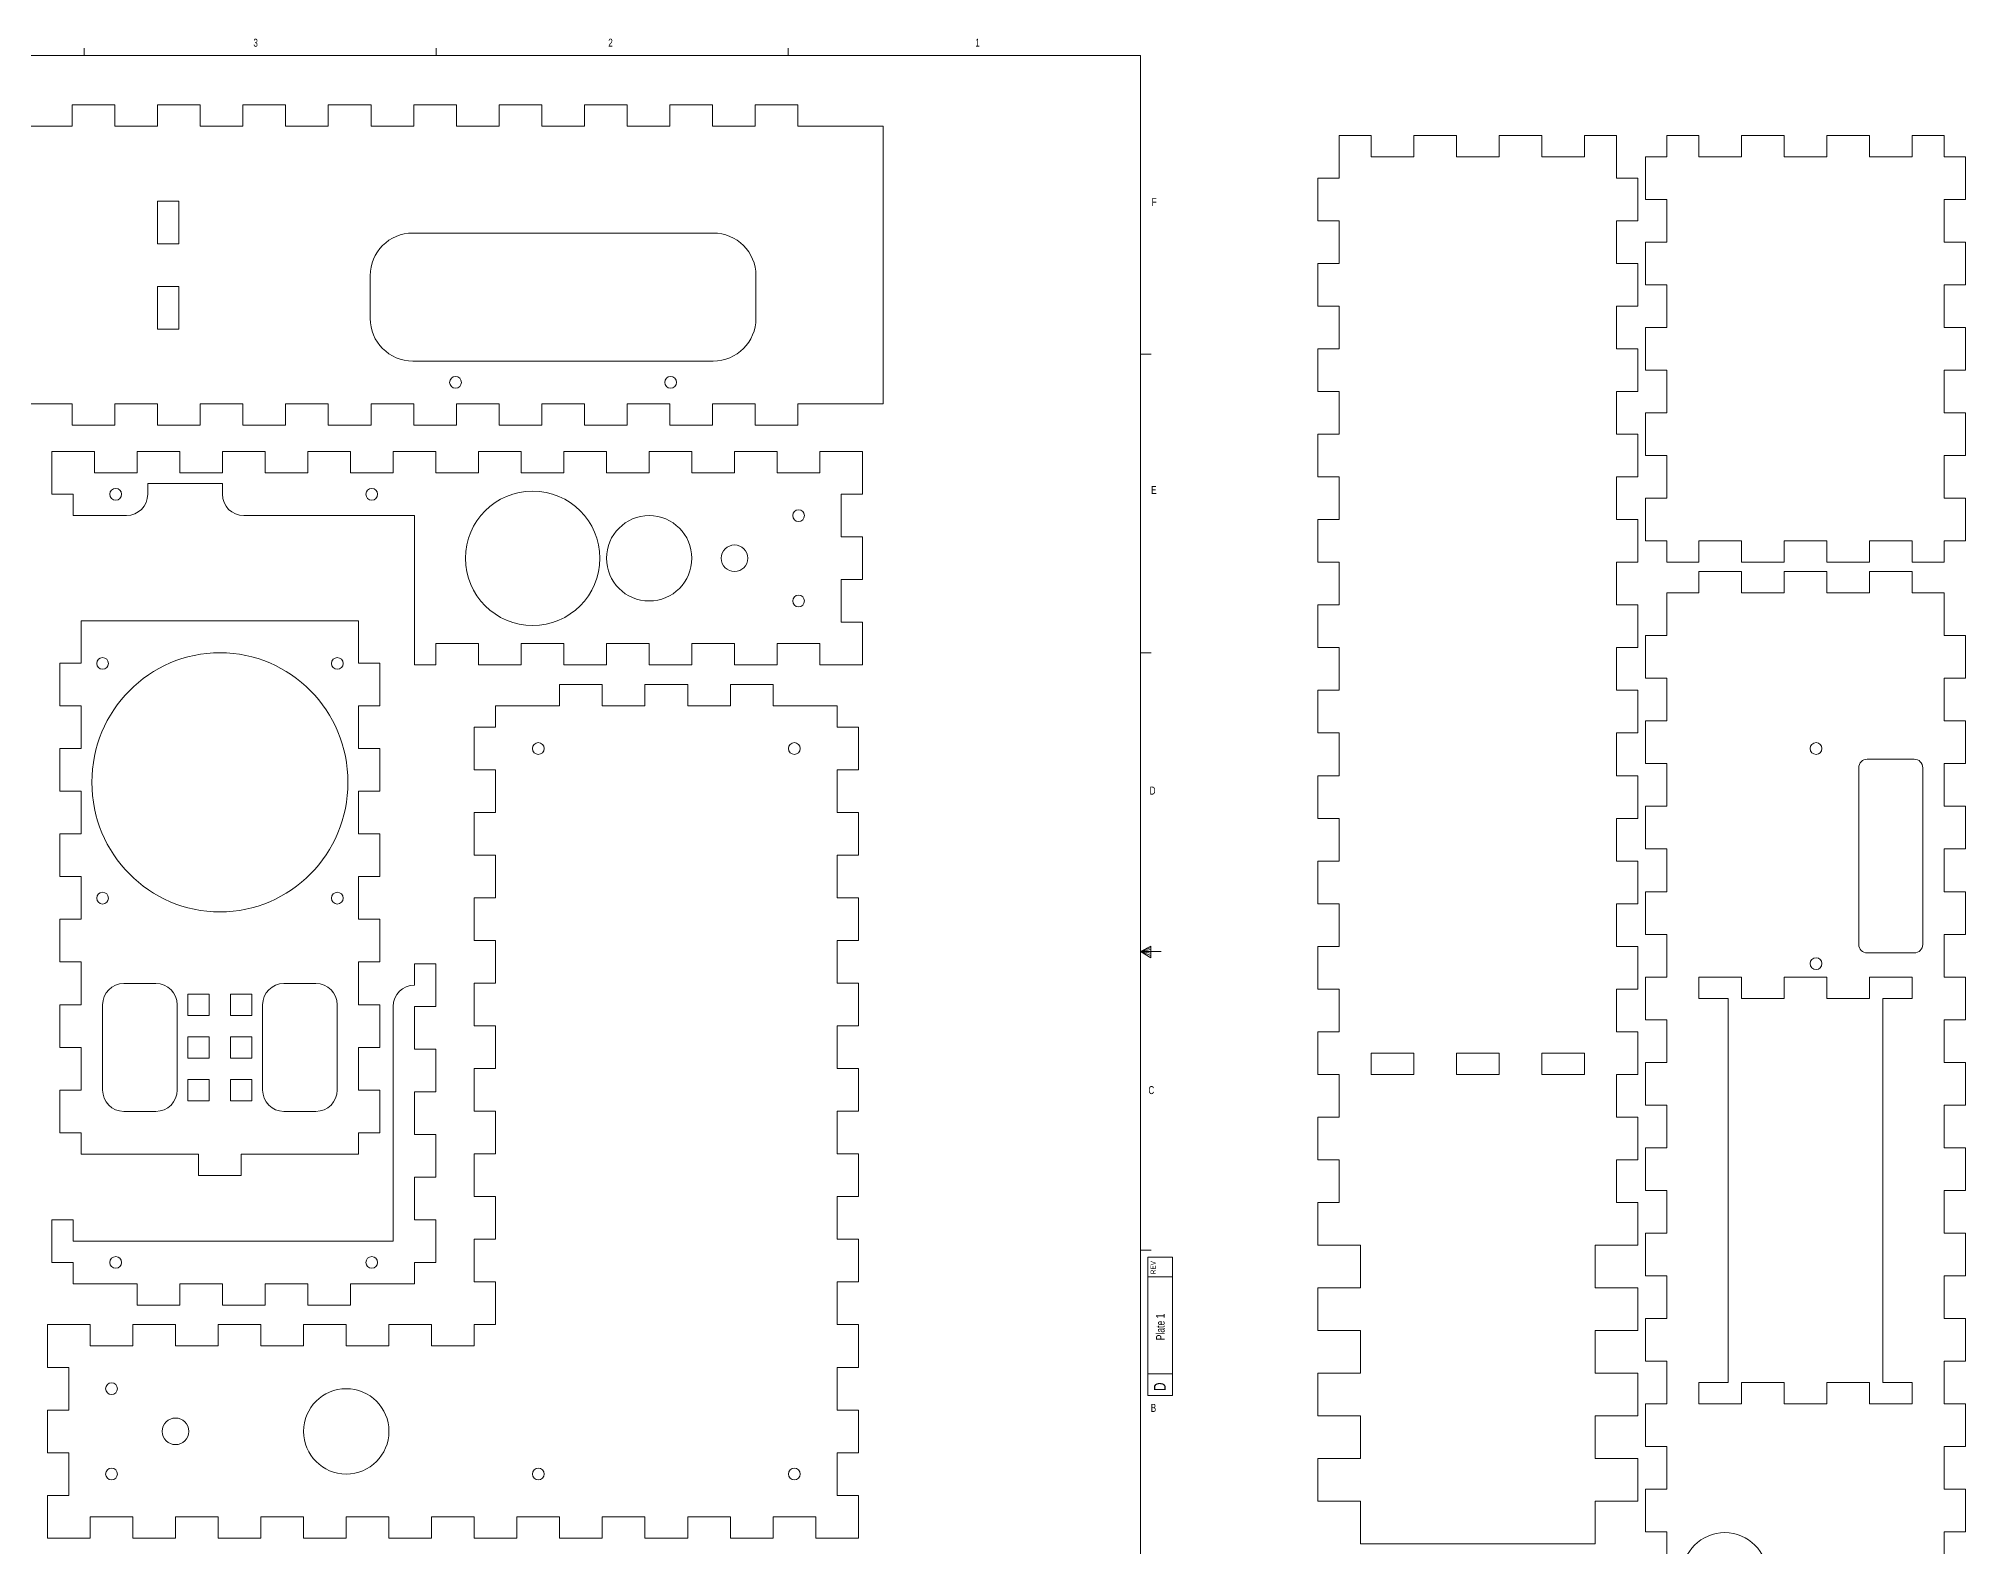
# Model space of a CAD drawing. Header units: inches. Extents: x 0.3 to 43.2, y -5.9 to 21.6.
# Drawn here: x 20.61 to 43.19, y 3.94 to 21.61 of the extents above; entities that cross this region are included whole.
import ezdxf

# ---------------------------------------------------------------- set-up
doc = ezdxf.new("R2010")
doc.units = ezdxf.units.IN
doc.header["$MEASUREMENT"] = 0
doc.styles.add('SLDTEXTSTYLE0', font='TXT', dxfattribs={"width": 0.75})

msp = doc.modelspace()

# ---------------------------------------------------------------- linework, layer by layer
at = {"color": 7, "linetype": 'Continuous', "lineweight": 0}
for p, q in [((21.148, 21.411), (21.148, 21.495)), ((25.273, 21.411), (25.273, 21.495)), ((29.398, 21.411), (29.398, 21.495)), ((0.523, 21.411), (33.523, 21.411)), ((33.523, 0.411), (33.523, 21.411)), ((33.523, 17.911), (33.648, 17.911)), ((33.523, 14.411), (33.648, 14.411)), ((33.523, 10.911), (33.647, 10.976)), ((33.647, 10.958), (33.523, 10.911)), ((33.647, 10.934), (33.523, 10.911)), ((33.647, 10.891), (33.523, 10.911)), ((33.647, 10.865), (33.523, 10.911)), ((33.647, 10.837), (33.523, 10.911)), ((33.523, 10.911), (33.766, 10.911)), ((33.647, 10.976), (33.647, 10.837)), ((33.523, 7.411), (33.648, 7.411)), ((33.61, 7.332), (33.9, 7.332)), ((33.61, 7.332), (33.61, 5.709)), ((33.9, 7.332), (33.9, 5.709)), ((33.9, 7.099), (33.61, 7.099)), ((33.61, 5.965), (33.9, 5.965)), ((33.61, 5.709), (33.9, 5.709))]:
    msp.add_line(p, q, dxfattribs=at)
at = {"color": 7, "linetype": 'Continuous', "lineweight": 15}
for p, q in [((21.009, 20.83), (21.009, 20.58)), ((21.009, 20.83), (21.509, 20.83)), ((21.509, 20.58), (21.509, 20.83)), ((22.009, 20.83), (22.009, 20.58)), ((22.009, 20.83), (22.509, 20.83)), ((22.509, 20.58), (22.509, 20.83)), ((23.009, 20.83), (23.009, 20.58)), ((23.009, 20.83), (23.509, 20.83)), ((23.509, 20.58), (23.509, 20.83)), ((24.009, 20.83), (24.009, 20.58)), ((24.009, 20.83), (24.509, 20.83)), ((24.509, 20.58), (24.509, 20.83)), ((25.009, 20.83), (25.009, 20.58)), ((25.009, 20.83), (25.509, 20.83)), ((25.509, 20.58), (25.509, 20.83)), ((26.009, 20.83), (26.009, 20.58)), ((26.009, 20.83), (26.509, 20.83)), ((26.509, 20.58), (26.509, 20.83)), ((27.009, 20.83), (27.009, 20.58)), ((27.009, 20.83), (27.509, 20.83)), ((27.509, 20.58), (27.509, 20.83)), ((28.009, 20.83), (28.009, 20.58)), ((28.009, 20.83), (28.509, 20.83)), ((28.509, 20.58), (28.509, 20.83)), ((29.009, 20.83), (29.009, 20.58)), ((29.009, 20.83), (29.509, 20.83)), ((29.509, 20.58), (29.509, 20.83)), ((20.509, 20.58), (21.009, 20.58)), ((21.509, 20.58), (22.009, 20.58)), ((22.509, 20.58), (23.009, 20.58)), ((23.509, 20.58), (24.009, 20.58)), ((24.509, 20.58), (25.009, 20.58)), ((25.509, 20.58), (26.009, 20.58)), ((26.509, 20.58), (27.009, 20.58)), ((27.509, 20.58), (28.009, 20.58)), ((28.509, 20.58), (29.009, 20.58)), ((29.509, 20.58), (30.509, 20.58)), ((30.509, 17.33), (30.509, 20.58)), ((35.85, 19.972), (35.85, 20.472)), ((36.225, 20.472), (35.85, 20.472)), ((36.225, 20.472), (36.225, 20.222)), ((36.725, 20.222), (36.725, 20.472)), ((37.225, 20.472), (36.725, 20.472)), ((37.225, 20.472), (37.225, 20.222)), ((37.725, 20.222), (37.725, 20.472)), ((38.225, 20.472), (37.725, 20.472)), ((38.225, 20.472), (38.225, 20.222)), ((38.725, 20.222), (38.725, 20.472)), ((39.1, 20.472), (38.725, 20.472)), ((39.1, 20.472), (39.1, 19.972)), ((39.689, 20.222), (39.689, 20.472)), ((39.689, 20.472), (40.064, 20.472)), ((40.064, 20.472), (40.064, 20.222)), ((40.564, 20.472), (40.564, 20.222)), ((40.564, 20.472), (41.064, 20.472)), ((41.064, 20.472), (41.064, 20.222)), ((41.564, 20.472), (41.564, 20.222)), ((41.564, 20.472), (42.064, 20.472)), ((42.064, 20.472), (42.064, 20.222)), ((42.564, 20.472), (42.564, 20.222)), ((42.564, 20.472), (42.939, 20.472)), ((42.939, 20.472), (42.939, 20.222)), ((36.225, 20.222), (36.725, 20.222)), ((37.225, 20.222), (37.725, 20.222)), ((38.225, 20.222), (38.725, 20.222)), ((39.439, 19.722), (39.439, 20.222)), ((39.439, 20.222), (39.689, 20.222)), ((40.064, 20.222), (40.564, 20.222)), ((41.064, 20.222), (41.564, 20.222)), ((42.064, 20.222), (42.564, 20.222)), ((42.939, 20.222), (43.189, 20.222)), ((43.189, 19.722), (43.189, 20.222)), ((35.6, 19.972), (35.85, 19.972)), ((35.6, 19.972), (35.6, 19.472)), ((39.1, 19.972), (39.35, 19.972)), ((39.35, 19.472), (39.35, 19.972)), ((22.009, 19.705), (22.259, 19.705)), ((22.009, 19.205), (22.009, 19.705)), ((22.259, 19.705), (22.259, 19.205)), ((39.689, 19.722), (39.439, 19.722)), ((39.689, 19.222), (39.689, 19.722)), ((43.189, 19.722), (42.939, 19.722)), ((42.939, 19.722), (42.939, 19.222)), ((35.85, 19.472), (35.6, 19.472)), ((35.85, 18.972), (35.85, 19.472)), ((39.35, 19.472), (39.1, 19.472)), ((39.1, 19.472), (39.1, 18.972)), ((22.259, 19.205), (22.009, 19.205)), ((24.999, 19.33), (28.519, 19.33)), ((39.439, 18.722), (39.439, 19.222)), ((39.439, 19.222), (39.689, 19.222)), ((42.939, 19.222), (43.189, 19.222)), ((43.189, 18.722), (43.189, 19.222)), ((35.6, 18.972), (35.85, 18.972)), ((35.6, 18.972), (35.6, 18.472)), ((39.1, 18.972), (39.35, 18.972)), ((39.35, 18.472), (39.35, 18.972)), ((24.499, 18.33), (24.499, 18.83)), ((29.019, 18.83), (29.019, 18.33)), ((22.009, 18.705), (22.259, 18.705)), ((22.009, 18.205), (22.009, 18.705)), ((22.259, 18.705), (22.259, 18.205)), ((39.689, 18.722), (39.439, 18.722)), ((39.689, 18.222), (39.689, 18.722)), ((43.189, 18.722), (42.939, 18.722)), ((42.939, 18.722), (42.939, 18.222)), ((35.85, 18.472), (35.6, 18.472)), ((35.85, 17.972), (35.85, 18.472)), ((39.35, 18.472), (39.1, 18.472)), ((39.1, 18.472), (39.1, 17.972)), ((22.259, 18.205), (22.009, 18.205)), ((39.439, 18.222), (39.689, 18.222)), ((39.439, 17.722), (39.439, 18.222)), ((42.939, 18.222), (43.189, 18.222)), ((43.189, 17.722), (43.189, 18.222)), ((35.6, 17.972), (35.85, 17.972)), ((35.6, 17.972), (35.6, 17.472)), ((39.1, 17.972), (39.35, 17.972)), ((39.35, 17.472), (39.35, 17.972)), ((28.519, 17.83), (24.999, 17.83)), ((39.689, 17.722), (39.439, 17.722)), ((39.689, 17.222), (39.689, 17.722)), ((43.189, 17.722), (42.939, 17.722)), ((42.939, 17.722), (42.939, 17.222)), ((35.85, 17.472), (35.6, 17.472)), ((35.85, 16.972), (35.85, 17.472)), ((39.35, 17.472), (39.1, 17.472)), ((39.1, 17.472), (39.1, 16.972)), ((21.009, 17.33), (20.509, 17.33)), ((21.009, 17.33), (21.009, 17.08)), ((22.009, 17.33), (21.509, 17.33)), ((21.509, 17.08), (21.509, 17.33)), ((22.009, 17.33), (22.009, 17.08)), ((23.009, 17.33), (22.509, 17.33)), ((22.509, 17.08), (22.509, 17.33)), ((23.009, 17.33), (23.009, 17.08)), ((24.009, 17.33), (23.509, 17.33)), ((23.509, 17.08), (23.509, 17.33)), ((24.009, 17.33), (24.009, 17.08)), ((25.009, 17.33), (24.509, 17.33)), ((24.509, 17.08), (24.509, 17.33)), ((25.009, 17.33), (25.009, 17.08)), ((26.009, 17.33), (25.509, 17.33)), ((25.509, 17.08), (25.509, 17.33)), ((26.009, 17.33), (26.009, 17.08)), ((27.009, 17.33), (26.509, 17.33)), ((26.509, 17.08), (26.509, 17.33)), ((27.009, 17.33), (27.009, 17.08)), ((28.009, 17.33), (27.509, 17.33)), ((27.509, 17.08), (27.509, 17.33)), ((28.009, 17.33), (28.009, 17.08)), ((29.009, 17.33), (28.509, 17.33)), ((28.509, 17.08), (28.509, 17.33)), ((29.009, 17.33), (29.009, 17.08)), ((30.509, 17.33), (29.509, 17.33)), ((29.509, 17.08), (29.509, 17.33)), ((39.439, 17.222), (39.689, 17.222)), ((39.439, 16.722), (39.439, 17.222)), ((42.939, 17.222), (43.189, 17.222)), ((43.189, 16.722), (43.189, 17.222)), ((21.009, 17.08), (21.509, 17.08)), ((22.009, 17.08), (22.509, 17.08)), ((23.009, 17.08), (23.509, 17.08)), ((24.009, 17.08), (24.509, 17.08)), ((25.009, 17.08), (25.509, 17.08)), ((26.009, 17.08), (26.509, 17.08)), ((27.009, 17.08), (27.509, 17.08)), ((28.009, 17.08), (28.509, 17.08)), ((29.009, 17.08), (29.509, 17.08)), ((35.6, 16.972), (35.85, 16.972)), ((35.6, 16.972), (35.6, 16.472)), ((39.1, 16.972), (39.35, 16.972)), ((39.35, 16.472), (39.35, 16.972)), ((20.768, 16.269), (20.768, 16.769)), ((20.768, 16.769), (21.268, 16.769)), ((21.268, 16.519), (21.268, 16.769)), ((21.768, 16.769), (21.768, 16.519)), ((21.768, 16.769), (22.268, 16.769)), ((22.268, 16.519), (22.268, 16.769)), ((22.768, 16.769), (22.768, 16.519)), ((22.768, 16.769), (23.268, 16.769)), ((23.268, 16.519), (23.268, 16.769)), ((23.768, 16.769), (23.768, 16.519)), ((23.768, 16.769), (24.268, 16.769)), ((24.268, 16.519), (24.268, 16.769)), ((24.768, 16.769), (25.268, 16.769)), ((24.768, 16.769), (24.768, 16.519)), ((25.268, 16.519), (25.268, 16.769)), ((25.768, 16.769), (25.768, 16.519)), ((25.768, 16.769), (26.268, 16.769)), ((26.268, 16.519), (26.268, 16.769)), ((26.768, 16.769), (26.768, 16.519)), ((26.768, 16.769), (27.268, 16.769)), ((27.268, 16.519), (27.268, 16.769)), ((27.768, 16.769), (27.768, 16.519)), ((27.768, 16.769), (28.268, 16.769)), ((28.268, 16.519), (28.268, 16.769)), ((28.768, 16.769), (28.768, 16.519)), ((28.768, 16.769), (29.268, 16.769)), ((29.268, 16.519), (29.268, 16.769)), ((29.768, 16.769), (29.768, 16.519)), ((29.768, 16.769), (30.268, 16.769)), ((30.268, 16.769), (30.268, 16.269)), ((39.689, 16.722), (39.439, 16.722)), ((39.689, 16.222), (39.689, 16.722)), ((43.189, 16.722), (42.939, 16.722)), ((42.939, 16.722), (42.939, 16.222)), ((21.768, 16.519), (21.268, 16.519)), ((22.768, 16.519), (22.268, 16.519)), ((23.768, 16.519), (23.268, 16.519)), ((24.768, 16.519), (24.268, 16.519)), ((25.768, 16.519), (25.268, 16.519)), ((26.768, 16.519), (26.268, 16.519)), ((27.768, 16.519), (27.268, 16.519)), ((28.768, 16.519), (28.268, 16.519)), ((29.768, 16.519), (29.268, 16.519)), ((21.018, 16.269), (20.768, 16.269)), ((21.018, 16.019), (21.018, 16.269)), ((22.768, 16.394), (21.893, 16.394)), ((21.893, 16.394), (21.893, 16.269)), ((22.768, 16.394), (22.768, 16.269)), ((30.018, 16.269), (30.268, 16.269)), ((30.018, 15.769), (30.018, 16.269)), ((35.85, 16.472), (35.6, 16.472)), ((35.85, 15.972), (35.85, 16.472)), ((39.35, 16.472), (39.1, 16.472)), ((39.1, 16.472), (39.1, 15.972)), ((39.439, 16.222), (39.689, 16.222)), ((39.439, 15.722), (39.439, 16.222)), ((42.939, 16.222), (43.189, 16.222)), ((43.189, 15.722), (43.189, 16.222)), ((21.018, 16.019), (21.643, 16.019)), ((23.018, 16.019), (25.018, 16.019)), ((25.018, 16.019), (25.018, 14.269)), ((35.6, 15.972), (35.85, 15.972)), ((35.6, 15.972), (35.6, 15.472)), ((39.1, 15.972), (39.35, 15.972)), ((39.35, 15.472), (39.35, 15.972)), ((30.268, 15.769), (30.018, 15.769)), ((30.268, 15.769), (30.268, 15.269)), ((39.689, 15.722), (39.439, 15.722)), ((39.689, 15.472), (39.689, 15.722)), ((40.064, 15.722), (40.564, 15.722)), ((40.064, 15.722), (40.064, 15.472)), ((40.564, 15.722), (40.564, 15.472)), ((41.064, 15.722), (41.564, 15.722)), ((41.064, 15.722), (41.064, 15.472)), ((41.564, 15.722), (41.564, 15.472)), ((42.064, 15.722), (42.564, 15.722)), ((42.064, 15.722), (42.064, 15.472)), ((42.564, 15.722), (42.564, 15.472)), ((43.189, 15.722), (42.939, 15.722)), ((42.939, 15.722), (42.939, 15.472)), ((35.85, 15.472), (35.6, 15.472)), ((35.85, 14.972), (35.85, 15.472)), ((39.35, 15.472), (39.1, 15.472)), ((39.1, 15.472), (39.1, 14.972)), ((39.689, 15.472), (40.064, 15.472)), ((40.064, 15.113), (40.064, 15.363)), ((40.564, 15.363), (40.064, 15.363)), ((40.564, 15.472), (41.064, 15.472)), ((40.564, 15.363), (40.564, 15.113)), ((41.564, 15.363), (41.064, 15.363)), ((41.064, 15.113), (41.064, 15.363)), ((41.564, 15.472), (42.064, 15.472)), ((41.564, 15.363), (41.564, 15.113)), ((42.564, 15.363), (42.064, 15.363)), ((42.064, 15.113), (42.064, 15.363)), ((42.564, 15.472), (42.939, 15.472)), ((42.564, 15.363), (42.564, 15.113)), ((30.018, 15.269), (30.268, 15.269)), ((30.018, 14.769), (30.018, 15.269)), ((35.6, 14.972), (35.85, 14.972)), ((35.6, 14.972), (35.6, 14.472)), ((39.1, 14.972), (39.35, 14.972)), ((39.35, 14.472), (39.35, 14.972)), ((39.689, 15.113), (40.064, 15.113)), ((39.689, 14.613), (39.689, 15.113)), ((40.564, 15.113), (41.064, 15.113)), ((41.564, 15.113), (42.064, 15.113)), ((42.564, 15.113), (42.939, 15.113)), ((42.939, 15.113), (42.939, 14.613)), ((21.114, 14.787), (21.114, 14.289)), ((24.364, 14.787), (21.114, 14.787)), ((24.364, 14.289), (24.364, 14.787)), ((30.268, 14.769), (30.018, 14.769)), ((30.268, 14.769), (30.268, 14.269)), ((25.268, 14.519), (25.768, 14.519)), ((25.268, 14.519), (25.268, 14.269)), ((25.768, 14.519), (25.768, 14.269)), ((26.268, 14.519), (26.768, 14.519)), ((26.268, 14.269), (26.268, 14.519)), ((26.768, 14.519), (26.768, 14.269)), ((27.268, 14.519), (27.768, 14.519)), ((27.268, 14.269), (27.268, 14.519)), ((27.768, 14.519), (27.768, 14.269)), ((28.268, 14.519), (28.768, 14.519)), ((28.268, 14.269), (28.268, 14.519)), ((28.768, 14.519), (28.768, 14.269)), ((29.268, 14.519), (29.768, 14.519)), ((29.268, 14.269), (29.268, 14.519)), ((29.768, 14.519), (29.768, 14.269)), ((35.85, 14.472), (35.6, 14.472)), ((35.85, 13.972), (35.85, 14.472)), ((39.35, 14.472), (39.1, 14.472)), ((39.1, 14.472), (39.1, 13.972)), ((39.439, 14.613), (39.689, 14.613)), ((39.439, 14.613), (39.439, 14.113)), ((42.939, 14.613), (43.189, 14.613)), ((43.189, 14.113), (43.189, 14.613)), ((20.864, 14.289), (20.864, 13.789)), ((21.114, 14.289), (20.864, 14.289)), ((24.614, 14.289), (24.364, 14.289)), ((24.614, 14.289), (24.614, 13.789)), ((25.018, 14.269), (25.268, 14.269)), ((26.268, 14.269), (25.768, 14.269)), ((27.268, 14.269), (26.768, 14.269)), ((28.268, 14.269), (27.768, 14.269)), ((29.268, 14.269), (28.768, 14.269)), ((30.268, 14.269), (29.768, 14.269)), ((26.719, 14.04), (26.719, 13.79)), ((26.719, 14.04), (27.219, 14.04)), ((27.219, 13.79), (27.219, 14.04)), ((27.719, 14.04), (27.719, 13.79)), ((27.719, 14.04), (28.219, 14.04)), ((28.219, 13.79), (28.219, 14.04)), ((28.719, 14.04), (28.719, 13.79)), ((28.719, 14.04), (29.219, 14.04)), ((29.219, 13.79), (29.219, 14.04)), ((39.689, 14.113), (39.439, 14.113)), ((39.689, 13.613), (39.689, 14.113)), ((43.189, 14.113), (42.939, 14.113)), ((42.939, 14.113), (42.939, 13.613)), ((20.864, 13.789), (21.114, 13.789)), ((21.114, 13.789), (21.114, 13.289)), ((24.364, 13.789), (24.614, 13.789)), ((24.364, 13.289), (24.364, 13.789)), ((25.969, 13.79), (25.969, 13.54)), ((26.719, 13.79), (25.969, 13.79)), ((27.719, 13.79), (27.219, 13.79)), ((28.719, 13.79), (28.219, 13.79)), ((29.969, 13.79), (29.219, 13.79)), ((29.969, 13.54), (29.969, 13.79)), ((35.6, 13.972), (35.6, 13.472)), ((35.6, 13.972), (35.85, 13.972)), ((39.1, 13.972), (39.35, 13.972)), ((39.35, 13.472), (39.35, 13.972)), ((39.439, 13.613), (39.439, 13.113)), ((39.439, 13.613), (39.689, 13.613)), ((42.939, 13.613), (43.189, 13.613)), ((43.189, 13.113), (43.189, 13.613)), ((25.719, 13.04), (25.719, 13.54)), ((25.969, 13.54), (25.719, 13.54)), ((30.219, 13.54), (29.969, 13.54)), ((30.219, 13.54), (30.219, 13.04)), ((35.85, 13.472), (35.6, 13.472)), ((35.85, 12.972), (35.85, 13.472)), ((39.35, 13.472), (39.1, 13.472)), ((39.1, 13.472), (39.1, 12.972)), ((20.864, 13.289), (20.864, 12.789)), ((21.114, 13.289), (20.864, 13.289)), ((24.614, 13.289), (24.364, 13.289)), ((24.614, 13.289), (24.614, 12.789)), ((39.689, 13.113), (39.439, 13.113)), ((39.689, 12.613), (39.689, 13.113)), ((42.589, 13.165), (42.039, 13.165)), ((43.189, 13.113), (42.939, 13.113)), ((42.939, 13.113), (42.939, 12.613)), ((25.719, 13.04), (25.969, 13.04)), ((25.969, 13.04), (25.969, 12.54)), ((29.969, 13.04), (30.219, 13.04)), ((29.969, 12.54), (29.969, 13.04)), ((35.6, 12.972), (35.85, 12.972)), ((35.6, 12.972), (35.6, 12.472)), ((39.1, 12.972), (39.35, 12.972)), ((39.35, 12.472), (39.35, 12.972)), ((41.939, 13.065), (41.939, 10.995)), ((42.689, 10.995), (42.689, 13.065)), ((20.864, 12.789), (21.114, 12.789)), ((21.114, 12.789), (21.114, 12.289)), ((24.364, 12.789), (24.614, 12.789)), ((24.364, 12.289), (24.364, 12.789)), ((25.719, 12.04), (25.719, 12.54)), ((25.969, 12.54), (25.719, 12.54)), ((30.219, 12.54), (29.969, 12.54)), ((30.219, 12.54), (30.219, 12.04)), ((35.85, 12.472), (35.6, 12.472)), ((35.85, 11.972), (35.85, 12.472)), ((39.35, 12.472), (39.1, 12.472)), ((39.1, 12.472), (39.1, 11.972)), ((39.439, 12.613), (39.439, 12.113)), ((39.439, 12.613), (39.689, 12.613)), ((42.939, 12.613), (43.189, 12.613)), ((43.189, 12.113), (43.189, 12.613)), ((20.864, 12.289), (20.864, 11.789)), ((21.114, 12.289), (20.864, 12.289)), ((24.614, 12.289), (24.364, 12.289)), ((24.614, 12.289), (24.614, 11.789)), ((25.719, 12.04), (25.969, 12.04)), ((25.969, 12.04), (25.969, 11.54)), ((29.969, 12.04), (30.219, 12.04)), ((29.969, 11.54), (29.969, 12.04)), ((35.6, 11.972), (35.6, 11.472)), ((35.6, 11.972), (35.85, 11.972)), ((39.1, 11.972), (39.35, 11.972)), ((39.35, 11.472), (39.35, 11.972)), ((39.689, 12.113), (39.439, 12.113)), ((39.689, 11.613), (39.689, 12.113)), ((42.939, 12.113), (42.939, 11.613)), ((43.189, 12.113), (42.939, 12.113)), ((20.864, 11.789), (21.114, 11.789)), ((21.114, 11.789), (21.114, 11.289)), ((24.364, 11.789), (24.614, 11.789)), ((24.364, 11.289), (24.364, 11.789)), ((25.719, 11.04), (25.719, 11.54)), ((25.969, 11.54), (25.719, 11.54)), ((30.219, 11.54), (29.969, 11.54)), ((30.219, 11.54), (30.219, 11.04)), ((39.439, 11.613), (39.439, 11.113)), ((39.439, 11.613), (39.689, 11.613)), ((42.939, 11.613), (43.189, 11.613)), ((43.189, 11.113), (43.189, 11.613)), ((20.864, 11.289), (20.864, 10.789)), ((21.114, 11.289), (20.864, 11.289)), ((24.614, 11.289), (24.364, 11.289)), ((24.614, 11.289), (24.614, 10.789)), ((35.85, 11.472), (35.6, 11.472)), ((35.85, 10.972), (35.85, 11.472)), ((39.35, 11.472), (39.1, 11.472)), ((39.1, 11.472), (39.1, 10.972)), ((39.689, 11.113), (39.439, 11.113)), ((39.689, 10.613), (39.689, 11.113)), ((42.939, 11.113), (42.939, 10.613)), ((43.189, 11.113), (42.939, 11.113)), ((25.719, 11.04), (25.969, 11.04)), ((25.969, 11.04), (25.969, 10.54)), ((29.969, 11.04), (30.219, 11.04)), ((29.969, 10.54), (29.969, 11.04)), ((35.6, 10.972), (35.85, 10.972)), ((35.6, 10.972), (35.6, 10.472)), ((39.1, 10.972), (39.35, 10.972)), ((39.35, 10.472), (39.35, 10.972)), ((42.039, 10.895), (42.589, 10.895)), ((20.864, 10.789), (21.114, 10.789)), ((21.114, 10.789), (21.114, 10.289)), ((24.364, 10.789), (24.614, 10.789)), ((24.364, 10.289), (24.364, 10.789)), ((25.018, 10.769), (25.018, 10.519)), ((25.268, 10.769), (25.018, 10.769)), ((25.268, 10.769), (25.268, 10.269)), ((39.439, 10.613), (39.689, 10.613)), ((39.439, 10.613), (39.439, 10.113)), ((40.064, 10.613), (40.064, 10.363)), ((40.564, 10.613), (40.064, 10.613)), ((40.564, 10.363), (40.564, 10.613)), ((41.064, 10.613), (41.064, 10.363)), ((41.564, 10.613), (41.064, 10.613)), ((41.564, 10.363), (41.564, 10.613)), ((42.064, 10.613), (42.064, 10.363)), ((42.564, 10.613), (42.064, 10.613)), ((42.564, 10.363), (42.564, 10.613)), ((42.939, 10.613), (43.189, 10.613)), ((43.189, 10.113), (43.189, 10.613)), ((21.614, 10.537), (21.989, 10.537)), ((22.364, 10.413), (22.614, 10.413)), ((22.364, 10.163), (22.364, 10.413)), ((22.614, 10.413), (22.614, 10.163)), ((22.864, 10.413), (23.114, 10.413)), ((22.864, 10.163), (22.864, 10.413)), ((23.114, 10.413), (23.114, 10.163)), ((23.489, 10.537), (23.864, 10.537)), ((25.719, 10.04), (25.719, 10.54)), ((25.969, 10.54), (25.719, 10.54)), ((30.219, 10.54), (29.969, 10.54)), ((30.219, 10.54), (30.219, 10.04)), ((35.85, 10.472), (35.6, 10.472)), ((35.85, 9.972), (35.85, 10.472)), ((39.35, 10.472), (39.1, 10.472)), ((39.1, 10.472), (39.1, 9.972)), ((20.864, 10.289), (20.864, 9.789)), ((21.114, 10.289), (20.864, 10.289)), ((21.364, 9.289), (21.364, 10.287)), ((22.239, 9.289), (22.239, 10.287)), ((22.614, 10.163), (22.364, 10.163)), ((23.114, 10.163), (22.864, 10.163)), ((23.239, 10.287), (23.239, 9.289)), ((24.114, 10.287), (24.114, 9.289)), ((24.614, 10.289), (24.364, 10.289)), ((24.614, 10.289), (24.614, 9.789)), ((24.768, 10.269), (24.768, 7.519)), ((25.018, 10.269), (25.268, 10.269)), ((25.018, 9.769), (25.018, 10.269)), ((40.064, 10.363), (40.408, 10.363)), ((40.408, 10.363), (40.408, 5.863)), ((41.064, 10.363), (40.564, 10.363)), ((42.064, 10.363), (41.564, 10.363)), ((42.22, 10.363), (42.564, 10.363)), ((42.22, 5.863), (42.22, 10.363)), ((25.719, 10.04), (25.969, 10.04)), ((25.969, 10.04), (25.969, 9.54)), ((29.969, 10.04), (30.219, 10.04)), ((29.969, 9.54), (29.969, 10.04)), ((35.6, 9.972), (35.6, 9.472)), ((35.6, 9.972), (35.85, 9.972)), ((39.1, 9.972), (39.35, 9.972)), ((39.35, 9.472), (39.35, 9.972)), ((39.689, 10.113), (39.439, 10.113)), ((39.689, 9.613), (39.689, 10.113)), ((43.189, 10.113), (42.939, 10.113)), ((42.939, 10.113), (42.939, 9.613)), ((20.864, 9.789), (21.114, 9.789)), ((21.114, 9.789), (21.114, 9.289)), ((22.364, 9.913), (22.614, 9.913)), ((22.364, 9.663), (22.364, 9.913)), ((22.614, 9.913), (22.614, 9.663)), ((22.864, 9.913), (23.114, 9.913)), ((22.864, 9.663), (22.864, 9.913)), ((23.114, 9.913), (23.114, 9.663)), ((24.364, 9.789), (24.614, 9.789)), ((24.364, 9.289), (24.364, 9.789)), ((25.268, 9.769), (25.018, 9.769)), ((25.268, 9.769), (25.268, 9.269)), ((36.225, 9.722), (36.225, 9.472)), ((36.725, 9.722), (36.225, 9.722)), ((36.725, 9.472), (36.725, 9.722)), ((37.225, 9.722), (37.225, 9.472)), ((37.725, 9.722), (37.225, 9.722)), ((37.725, 9.472), (37.725, 9.722)), ((38.225, 9.722), (38.225, 9.472)), ((38.725, 9.722), (38.225, 9.722)), ((38.725, 9.472), (38.725, 9.722)), ((22.614, 9.663), (22.364, 9.663)), ((23.114, 9.663), (22.864, 9.663)), ((25.719, 9.04), (25.719, 9.54)), ((25.969, 9.54), (25.719, 9.54)), ((30.219, 9.54), (29.969, 9.54)), ((30.219, 9.54), (30.219, 9.04)), ((39.439, 9.613), (39.439, 9.113)), ((39.439, 9.613), (39.689, 9.613)), ((42.939, 9.613), (43.189, 9.613)), ((43.189, 9.113), (43.189, 9.613)), ((20.864, 9.289), (20.864, 8.789)), ((21.114, 9.289), (20.864, 9.289)), ((22.364, 9.413), (22.614, 9.413)), ((22.364, 9.163), (22.364, 9.413)), ((22.614, 9.413), (22.614, 9.163)), ((22.864, 9.413), (23.114, 9.413)), ((22.864, 9.163), (22.864, 9.413)), ((23.114, 9.413), (23.114, 9.163)), ((24.614, 9.289), (24.364, 9.289)), ((24.614, 9.289), (24.614, 8.789)), ((25.018, 9.269), (25.268, 9.269)), ((25.018, 8.769), (25.018, 9.269)), ((35.85, 9.472), (35.6, 9.472)), ((35.85, 8.972), (35.85, 9.472)), ((36.225, 9.472), (36.725, 9.472)), ((37.225, 9.472), (37.725, 9.472)), ((38.225, 9.472), (38.725, 9.472)), ((39.35, 9.472), (39.1, 9.472)), ((39.1, 9.472), (39.1, 8.972)), ((21.989, 9.039), (21.614, 9.039)), ((22.614, 9.163), (22.364, 9.163)), ((23.114, 9.163), (22.864, 9.163)), ((23.864, 9.039), (23.489, 9.039)), ((25.719, 9.04), (25.969, 9.04)), ((25.969, 9.04), (25.969, 8.54)), ((29.969, 9.04), (30.219, 9.04)), ((29.969, 8.54), (29.969, 9.04)), ((39.689, 9.113), (39.439, 9.113)), ((39.689, 8.613), (39.689, 9.113)), ((42.939, 9.113), (42.939, 8.613)), ((43.189, 9.113), (42.939, 9.113)), ((35.6, 8.972), (35.85, 8.972)), ((35.6, 8.972), (35.6, 8.472)), ((39.1, 8.972), (39.35, 8.972)), ((39.35, 8.472), (39.35, 8.972)), ((20.864, 8.789), (21.114, 8.789)), ((21.114, 8.789), (21.114, 8.539)), ((24.364, 8.789), (24.614, 8.789)), ((24.364, 8.539), (24.364, 8.789)), ((25.268, 8.769), (25.018, 8.769)), ((25.268, 8.769), (25.268, 8.269)), ((39.439, 8.613), (39.439, 8.113)), ((39.439, 8.613), (39.689, 8.613)), ((42.939, 8.613), (43.189, 8.613)), ((43.189, 8.113), (43.189, 8.613)), ((21.114, 8.539), (22.489, 8.539)), ((22.489, 8.539), (22.489, 8.289)), ((22.989, 8.539), (24.364, 8.539)), ((22.989, 8.289), (22.989, 8.539)), ((25.719, 8.04), (25.719, 8.54)), ((25.969, 8.54), (25.719, 8.54)), ((30.219, 8.54), (29.969, 8.54)), ((30.219, 8.54), (30.219, 8.04)), ((35.85, 8.472), (35.6, 8.472)), ((35.85, 7.972), (35.85, 8.472)), ((39.35, 8.472), (39.1, 8.472)), ((39.1, 8.472), (39.1, 7.972)), ((22.989, 8.289), (22.489, 8.289)), ((25.018, 7.769), (25.018, 8.269)), ((25.018, 8.269), (25.268, 8.269)), ((25.719, 8.04), (25.969, 8.04)), ((25.969, 8.04), (25.969, 7.54)), ((29.969, 8.04), (30.219, 8.04)), ((29.969, 7.54), (29.969, 8.04)), ((35.6, 7.972), (35.6, 7.472)), ((35.6, 7.972), (35.85, 7.972)), ((39.1, 7.972), (39.35, 7.972)), ((39.35, 7.472), (39.35, 7.972)), ((39.689, 8.113), (39.439, 8.113)), ((39.689, 7.613), (39.689, 8.113)), ((42.939, 8.113), (42.939, 7.613)), ((43.189, 8.113), (42.939, 8.113)), ((20.768, 7.269), (20.768, 7.769)), ((21.018, 7.769), (20.768, 7.769)), ((21.018, 7.769), (21.018, 7.519)), ((25.268, 7.769), (25.018, 7.769)), ((25.268, 7.769), (25.268, 7.269)), ((24.768, 7.519), (21.018, 7.519)), ((25.719, 7.04), (25.719, 7.54)), ((25.969, 7.54), (25.719, 7.54)), ((30.219, 7.54), (29.969, 7.54)), ((30.219, 7.54), (30.219, 7.04)), ((36.1, 7.472), (35.6, 7.472)), ((36.1, 6.972), (36.1, 7.472)), ((39.35, 7.472), (38.85, 7.472)), ((38.85, 7.472), (38.85, 6.972)), ((39.439, 7.613), (39.439, 7.113)), ((39.439, 7.613), (39.689, 7.613)), ((42.939, 7.613), (43.189, 7.613)), ((43.189, 7.113), (43.189, 7.613)), ((20.768, 7.269), (21.018, 7.269)), ((21.018, 7.269), (21.018, 7.019)), ((25.018, 7.019), (25.018, 7.269)), ((25.018, 7.269), (25.268, 7.269)), ((21.018, 7.019), (21.768, 7.019)), ((21.768, 7.019), (21.768, 6.769)), ((22.268, 7.019), (22.768, 7.019)), ((22.268, 6.769), (22.268, 7.019)), ((22.768, 7.019), (22.768, 6.769)), ((23.268, 7.019), (23.768, 7.019)), ((23.268, 6.769), (23.268, 7.019)), ((23.768, 7.019), (23.768, 6.769)), ((24.268, 6.769), (24.268, 7.019)), ((24.268, 7.019), (25.018, 7.019)), ((25.719, 7.04), (25.969, 7.04)), ((25.969, 7.04), (25.969, 6.54)), ((29.969, 7.04), (30.219, 7.04)), ((29.969, 6.54), (29.969, 7.04)), ((39.689, 7.113), (39.439, 7.113)), ((39.689, 6.613), (39.689, 7.113)), ((42.939, 7.113), (42.939, 6.613)), ((43.189, 7.113), (42.939, 7.113)), ((35.6, 6.972), (36.1, 6.972)), ((35.6, 6.972), (35.6, 6.472)), ((38.85, 6.972), (39.35, 6.972)), ((39.35, 6.472), (39.35, 6.972)), ((22.268, 6.769), (21.768, 6.769)), ((23.268, 6.769), (22.768, 6.769)), ((24.268, 6.769), (23.768, 6.769)), ((39.439, 6.613), (39.439, 6.113)), ((39.439, 6.613), (39.689, 6.613)), ((42.939, 6.613), (43.189, 6.613)), ((43.189, 6.113), (43.189, 6.613)), ((20.719, 6.04), (20.719, 6.54)), ((20.719, 6.54), (21.219, 6.54)), ((21.219, 6.29), (21.219, 6.54)), ((21.719, 6.54), (22.219, 6.54)), ((21.719, 6.54), (21.719, 6.29)), ((22.219, 6.29), (22.219, 6.54)), ((22.719, 6.54), (23.219, 6.54)), ((22.719, 6.54), (22.719, 6.29)), ((23.219, 6.29), (23.219, 6.54)), ((23.719, 6.54), (23.719, 6.29)), ((23.719, 6.54), (24.219, 6.54)), ((24.219, 6.29), (24.219, 6.54)), ((24.719, 6.54), (24.719, 6.29)), ((24.719, 6.54), (25.219, 6.54)), ((25.219, 6.29), (25.219, 6.54)), ((25.719, 6.29), (25.719, 6.54)), ((25.969, 6.54), (25.719, 6.54)), ((30.219, 6.54), (29.969, 6.54)), ((30.219, 6.54), (30.219, 6.04)), ((36.1, 6.472), (35.6, 6.472)), ((36.1, 5.972), (36.1, 6.472)), ((39.35, 6.472), (38.85, 6.472)), ((38.85, 6.472), (38.85, 5.972)), ((21.719, 6.29), (21.219, 6.29)), ((22.719, 6.29), (22.219, 6.29)), ((23.719, 6.29), (23.219, 6.29)), ((24.719, 6.29), (24.219, 6.29)), ((25.719, 6.29), (25.219, 6.29)), ((39.689, 6.113), (39.439, 6.113)), ((39.689, 5.613), (39.689, 6.113)), ((42.939, 6.113), (42.939, 5.613)), ((43.189, 6.113), (42.939, 6.113)), ((20.719, 6.04), (20.969, 6.04)), ((20.969, 6.04), (20.969, 5.54)), ((29.969, 6.04), (30.219, 6.04)), ((29.969, 5.54), (29.969, 6.04)), ((35.6, 5.972), (36.1, 5.972)), ((35.6, 5.972), (35.6, 5.472)), ((38.85, 5.972), (39.35, 5.972)), ((39.35, 5.472), (39.35, 5.972)), ((40.408, 5.863), (40.064, 5.863)), ((40.064, 5.863), (40.064, 5.613)), ((40.564, 5.613), (40.564, 5.863)), ((40.564, 5.863), (41.064, 5.863)), ((41.064, 5.863), (41.064, 5.613)), ((41.564, 5.863), (42.064, 5.863)), ((41.564, 5.613), (41.564, 5.863)), ((42.064, 5.863), (42.064, 5.613)), ((42.564, 5.863), (42.22, 5.863)), ((42.564, 5.613), (42.564, 5.863)), ((20.969, 5.54), (20.719, 5.54)), ((20.719, 5.04), (20.719, 5.54)), ((30.219, 5.54), (29.969, 5.54)), ((30.219, 5.54), (30.219, 5.04)), ((36.1, 5.472), (35.6, 5.472)), ((36.1, 4.972), (36.1, 5.472)), ((39.35, 5.472), (38.85, 5.472)), ((38.85, 5.472), (38.85, 4.972)), ((39.439, 5.613), (39.439, 5.113)), ((39.439, 5.613), (39.689, 5.613)), ((40.064, 5.613), (40.564, 5.613)), ((41.064, 5.613), (41.564, 5.613)), ((42.064, 5.613), (42.564, 5.613)), ((42.939, 5.613), (43.189, 5.613)), ((43.189, 5.113), (43.189, 5.613)), ((20.719, 5.04), (20.969, 5.04)), ((20.969, 5.04), (20.969, 4.54)), ((30.219, 5.04), (29.969, 5.04)), ((29.969, 5.04), (29.969, 4.54)), ((35.6, 4.972), (36.1, 4.972)), ((35.6, 4.972), (35.6, 4.472)), ((38.85, 4.972), (39.35, 4.972)), ((39.35, 4.472), (39.35, 4.972)), ((39.689, 5.113), (39.439, 5.113)), ((39.689, 4.613), (39.689, 5.113)), ((43.189, 5.113), (42.939, 5.113)), ((42.939, 5.113), (42.939, 4.613)), ((20.719, 4.04), (20.719, 4.54)), ((20.969, 4.54), (20.719, 4.54)), ((29.969, 4.54), (30.219, 4.54)), ((30.219, 4.54), (30.219, 4.04)), ((39.439, 4.613), (39.439, 4.113)), ((39.439, 4.613), (39.689, 4.613)), ((42.939, 4.613), (43.189, 4.613)), ((43.189, 4.113), (43.189, 4.613)), ((21.219, 4.04), (21.219, 4.29)), ((21.219, 4.29), (21.719, 4.29)), ((21.719, 4.29), (21.719, 4.04)), ((22.219, 4.04), (22.219, 4.29)), ((22.219, 4.29), (22.719, 4.29)), ((22.719, 4.29), (22.719, 4.04)), ((23.219, 4.04), (23.219, 4.29)), ((23.219, 4.29), (23.719, 4.29)), ((23.719, 4.29), (23.719, 4.04)), ((24.219, 4.29), (24.719, 4.29)), ((24.219, 4.04), (24.219, 4.29)), ((24.719, 4.29), (24.719, 4.04)), ((25.219, 4.29), (25.719, 4.29)), ((25.219, 4.04), (25.219, 4.29)), ((25.719, 4.29), (25.719, 4.04)), ((26.219, 4.29), (26.719, 4.29)), ((26.219, 4.04), (26.219, 4.29)), ((26.719, 4.29), (26.719, 4.04)), ((27.219, 4.29), (27.719, 4.29)), ((27.219, 4.04), (27.219, 4.29)), ((27.719, 4.29), (27.719, 4.04)), ((28.219, 4.29), (28.719, 4.29)), ((28.219, 4.04), (28.219, 4.29)), ((28.719, 4.29), (28.719, 4.04)), ((29.219, 4.29), (29.719, 4.29)), ((29.219, 4.04), (29.219, 4.29)), ((29.719, 4.29), (29.719, 4.04)), ((36.1, 4.472), (35.6, 4.472)), ((36.1, 3.972), (36.1, 4.472)), ((39.35, 4.472), (38.85, 4.472)), ((38.85, 4.472), (38.85, 3.972)), ((39.689, 4.113), (39.439, 4.113)), ((39.689, 3.613), (39.689, 4.113)), ((43.189, 4.113), (42.939, 4.113)), ((42.939, 4.113), (42.939, 3.613)), ((21.219, 4.04), (20.719, 4.04)), ((22.219, 4.04), (21.719, 4.04)), ((23.219, 4.04), (22.719, 4.04)), ((24.219, 4.04), (23.719, 4.04)), ((25.219, 4.04), (24.719, 4.04)), ((26.219, 4.04), (25.719, 4.04)), ((27.219, 4.04), (26.719, 4.04)), ((28.219, 4.04), (27.719, 4.04)), ((29.219, 4.04), (28.719, 4.04)), ((30.219, 4.04), (29.719, 4.04)), ((36.1, 3.972), (38.85, 3.972))]:
    msp.add_line(p, q, dxfattribs=at)
for centre, radius in [((25.499, 17.58), 0.0689), ((28.019, 17.58), 0.0689), ((21.518, 16.269), 0.0689), ((24.518, 16.269), 0.0689), ((26.403, 15.519), 0.787), ((29.518, 16.019), 0.0689), ((27.768, 15.519), 0.5), ((28.768, 15.519), 0.156), ((29.518, 15.019), 0.0689), ((21.364, 14.287), 0.0689), ((24.114, 14.287), 0.0689), ((26.469, 13.29), 0.0689), ((29.469, 13.29), 0.0689), ((41.439, 13.29), 0.0689), ((21.364, 11.537), 0.0689), ((24.114, 11.537), 0.0689), ((41.439, 10.77), 0.0689), ((21.518, 7.269), 0.0689), ((24.518, 7.269), 0.0689), ((21.469, 5.79), 0.0689), ((24.219, 5.29), 0.5), ((22.219, 5.29), 0.156), ((21.469, 4.79), 0.0689), ((26.469, 4.79), 0.0689), ((29.469, 4.79), 0.0689), ((40.369, 3.603), 0.5)]:
    msp.add_circle(centre, radius, dxfattribs=at)
for centre, radius, start, end in [((24.999, 18.83), 0.5, 90, 180), ((28.519, 18.83), 0.5, 0, 90), ((24.999, 18.33), 0.5, 180, 270), ((28.519, 18.33), 0.5, 270, 0), ((21.643, 16.269), 0.25, 270, 0), ((23.018, 16.269), 0.25, 180, 270), ((42.039, 13.065), 0.1, 90, 180), ((42.589, 13.065), 0.1, 0, 90), ((42.039, 10.995), 0.1, 180, 270), ((42.589, 10.995), 0.1, 270, 0), ((21.614, 10.287), 0.25, 90, 180), ((21.989, 10.287), 0.25, 0, 90), ((23.489, 10.287), 0.25, 90, 180), ((23.864, 10.287), 0.25, 0, 90), ((25.018, 10.269), 0.25, 90, 180), ((21.614, 9.289), 0.25, 180, 270), ((21.989, 9.289), 0.25, 270, 0), ((23.489, 9.289), 0.25, 180, 270), ((23.864, 9.289), 0.25, 270, 0)]:
    msp.add_arc(centre, radius, start, end, dxfattribs=at)
msp.add_ellipse((22.739, 12.894), major_axis=(0, -1.518), ratio=0.988313, dxfattribs=at)

# ---------------------------------------------------------------- texts
at = {"color": 7, "linetype": 'Continuous', "lineweight": 0, "char_height": 0.0938, "attachment_point": 1, "style": 'SLDTEXTSTYLE0'}
for s, insert in [('3', (23.131, 21.606)), ('2', (27.289, 21.607)), ('1', (31.59, 21.607)), ('F', (33.656, 19.741)), ('E', (33.649, 16.366)), ('D', (33.632, 12.844)), ('C', (33.617, 9.335)), ('B', (33.645, 5.612))]:
    msp.add_mtext(s, dxfattribs=dict(at, insert=insert))
at = {"color": 7, "linetype": 'Continuous', "lineweight": 0, "rotation": 90, "style": 'SLDTEXTSTYLE0'}
for s, insert, char_height, attachment_point in [('REV', (33.642, 7.131), 0.06, 1), ('Plate 1', (33.707, 6.513), 0.1, 2), ('D', (33.681, 5.763), 0.138, 1)]:
    msp.add_mtext(s, dxfattribs=dict(at, insert=insert, char_height=char_height, attachment_point=attachment_point))

doc.saveas('drawing.dxf')
